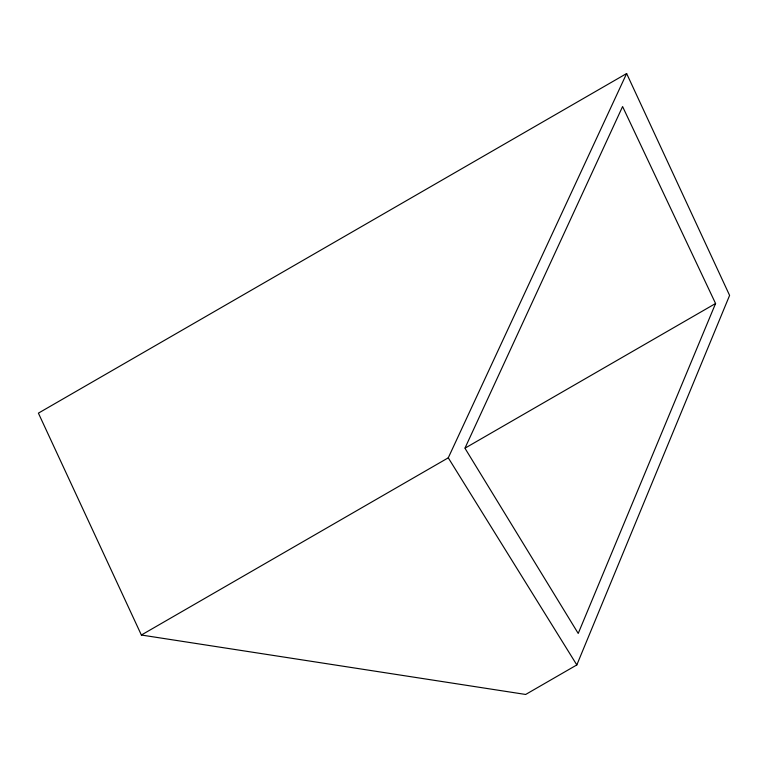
<?xml version="1.0" encoding="UTF-8"?>
<svg xmlns="http://www.w3.org/2000/svg" width="768" height="768" viewBox="0 0 768 768"><rect width="100%" height="100%" fill="white"/><g stroke="black" fill="none" stroke-linecap="round" stroke-linejoin="round"><path stroke-width="1.15" d="M576.826 664.934L729.6 295.402L626.63 73.536L38.4 413.146L141.37 635.021L525.667 694.464L576.826 664.934L448.272 457.824L626.63 73.536M715.574 303.504L578.218 633.437L464.938 448.205L622.589 106.55L715.574 303.504L465.226 448.042M141.37 635.021L448.272 457.824"/></g></svg>
